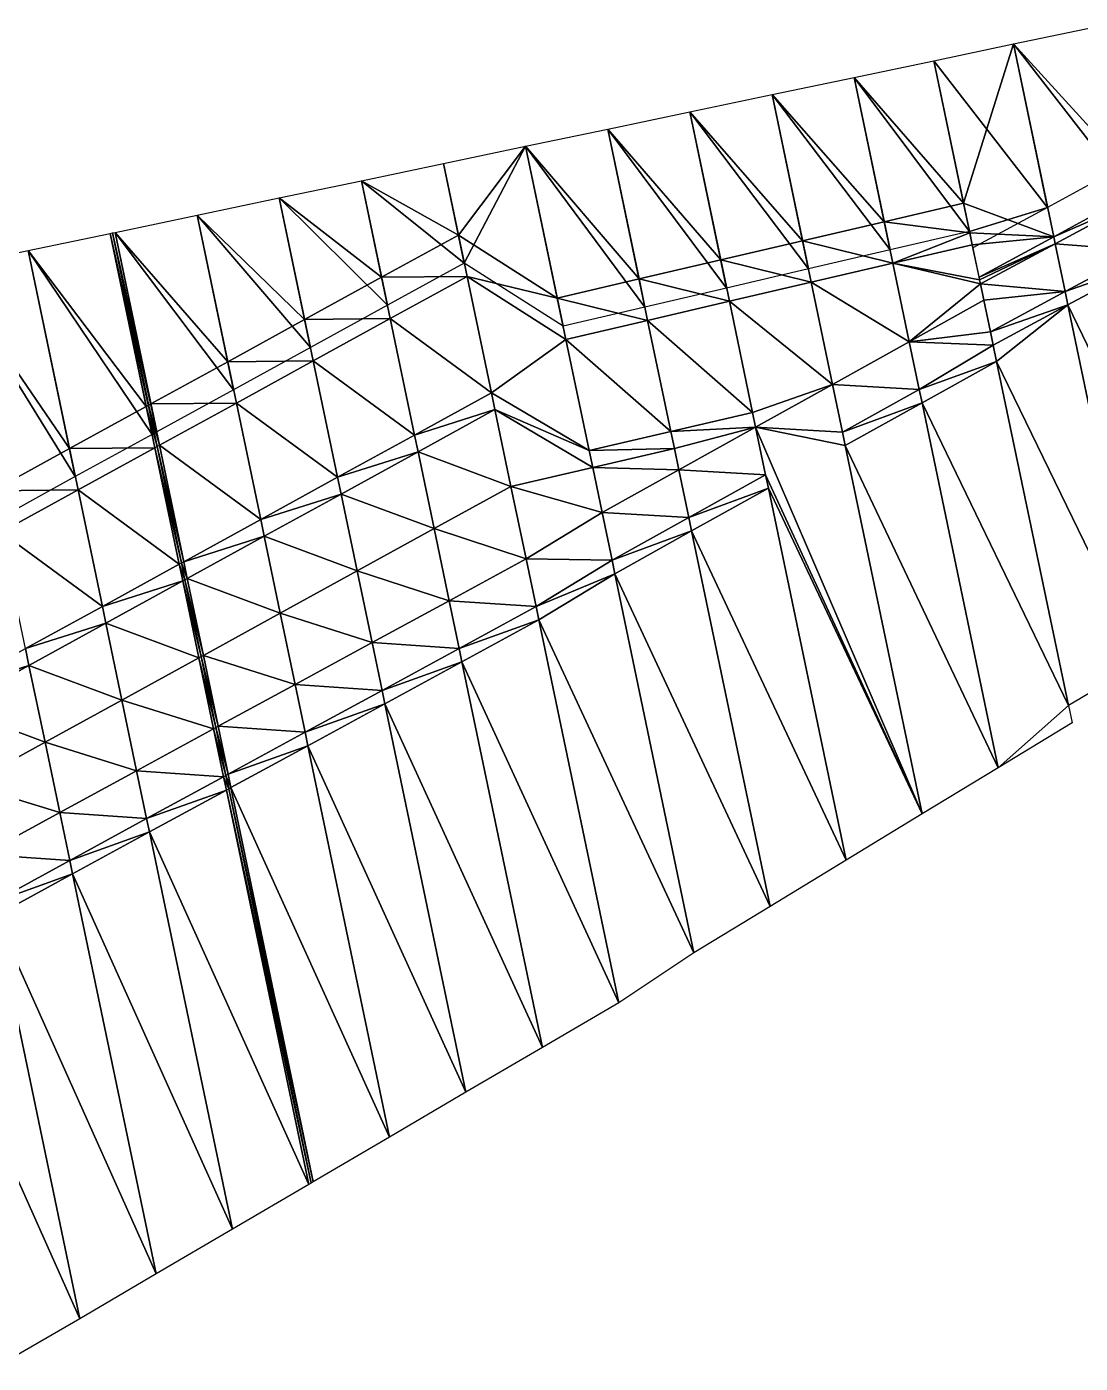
# Model space of a CAD drawing. Header units: metres. Extents: x 1882598 to 1885460, y 3171405 to 3171756.
# Drawn here: x 1883373.16 to 1883385.72, y 3171634.66 to 3171650.59 of the extents above; entities that cross this region are included whole.
import ezdxf

# ---------------------------------------------------------------- set-up
doc = ezdxf.new("R2010")
doc.units = ezdxf.units.M
doc.header["$MEASUREMENT"] = 0
doc.layers.add('Triangles surfaces projet', color=7, linetype='Continuous', true_color=0x848484)

msp = doc.modelspace()

# ---------------------------------------------------------------- linework, layer by layer
at = {"layer": 'Triangles surfaces projet'}
for points in [[(1883385.901, 3171650.594, 150.429), (1883386.32, 3171648.589, 150.385), (1883384.923, 3171650.388, 150.426), (1883385.901, 3171650.594, 150.429)], [(1883385.901, 3171650.594, 150.779), (1883386.247, 3171648.939, 150.742), (1883384.923, 3171650.388, 150.776), (1883385.901, 3171650.594, 150.779)], [(1883384.328, 3171648.489, 150.384), (1883383.973, 3171650.189, 150.423), (1883384.923, 3171650.388, 150.426), (1883384.328, 3171648.489, 150.384)], [(1883385.329, 3171648.44, 150.732), (1883383.973, 3171650.189, 150.773), (1883384.923, 3171650.388, 150.776), (1883385.329, 3171648.44, 150.732)], [(1883384.923, 3171650.388, 150.426), (1883385.402, 3171648.09, 150.374), (1883384.328, 3171648.489, 150.384), (1883384.923, 3171650.388, 150.426)], [(1883386.32, 3171648.589, 150.385), (1883385.402, 3171648.09, 150.374), (1883384.923, 3171650.388, 150.426), (1883386.32, 3171648.589, 150.385)], [(1883386.247, 3171648.939, 150.742), (1883385.329, 3171648.44, 150.732), (1883384.923, 3171650.388, 150.776), (1883386.247, 3171648.939, 150.742)], [(1883384.328, 3171648.489, 150.384), (1883383.023, 3171649.99, 150.417), (1883383.973, 3171650.189, 150.421), (1883384.328, 3171648.489, 150.384)], [(1883383.023, 3171649.99, 150.77), (1883383.973, 3171650.189, 150.773), (1883384.398, 3171648.153, 150.726), (1883383.023, 3171649.99, 150.77)], [(1883383.973, 3171650.189, 150.773), (1883385.329, 3171648.44, 150.732), (1883384.398, 3171648.153, 150.726), (1883383.973, 3171650.189, 150.773)], [(1883382.045, 3171649.784, 150.414), (1883383.023, 3171649.99, 150.417), (1883383.383, 3171648.268, 150.379), (1883382.045, 3171649.784, 150.414)], [(1883383.023, 3171649.99, 150.77), (1883383.453, 3171647.933, 150.722), (1883382.045, 3171649.784, 150.766), (1883383.023, 3171649.99, 150.77)], [(1883383.023, 3171649.99, 150.417), (1883384.328, 3171648.489, 150.384), (1883383.383, 3171648.268, 150.379), (1883383.023, 3171649.99, 150.417)], [(1883384.398, 3171648.153, 150.726), (1883383.453, 3171647.933, 150.722), (1883383.023, 3171649.99, 150.77), (1883384.398, 3171648.153, 150.726)], [(1883382.045, 3171649.784, 150.414), (1883382.409, 3171648.04, 150.375), (1883381.066, 3171649.579, 150.411), (1883382.045, 3171649.784, 150.414)], [(1883382.045, 3171649.784, 150.766), (1883382.478, 3171647.706, 150.717), (1883381.066, 3171649.579, 150.763), (1883382.045, 3171649.784, 150.766)], [(1883383.383, 3171648.268, 150.379), (1883382.409, 3171648.04, 150.375), (1883382.045, 3171649.784, 150.414), (1883383.383, 3171648.268, 150.379)], [(1883383.453, 3171647.933, 150.722), (1883382.478, 3171647.706, 150.717), (1883382.045, 3171649.784, 150.766), (1883383.453, 3171647.933, 150.722)], [(1883381.434, 3171647.813, 150.37), (1883380.087, 3171649.374, 150.408), (1883381.066, 3171649.579, 150.411), (1883381.434, 3171647.813, 150.37)], [(1883381.066, 3171649.579, 150.763), (1883381.504, 3171647.478, 150.712), (1883380.087, 3171649.374, 150.76), (1883381.066, 3171649.579, 150.763)], [(1883382.409, 3171648.04, 150.375), (1883381.434, 3171647.813, 150.37), (1883381.066, 3171649.579, 150.411), (1883382.409, 3171648.04, 150.375)], [(1883382.478, 3171647.706, 150.717), (1883381.504, 3171647.478, 150.712), (1883381.066, 3171649.579, 150.763), (1883382.478, 3171647.706, 150.717)], [(1883379.109, 3171649.168, 150.404), (1883380.087, 3171649.374, 150.408), (1883380.46, 3171647.586, 150.366), (1883379.109, 3171649.168, 150.404)], [(1883380.087, 3171649.374, 150.76), (1883380.53, 3171647.251, 150.708), (1883379.109, 3171649.168, 150.757), (1883380.087, 3171649.374, 150.76)], [(1883381.434, 3171647.813, 150.37), (1883380.46, 3171647.586, 150.366), (1883380.087, 3171649.374, 150.408), (1883381.434, 3171647.813, 150.37)], [(1883381.504, 3171647.478, 150.712), (1883380.53, 3171647.251, 150.708), (1883380.087, 3171649.374, 150.76), (1883381.504, 3171647.478, 150.712)], [(1883379.109, 3171649.168, 150.404), (1883378.308, 3171648.11, 150.382), (1883378.13, 3171648.963, 150.401), (1883379.109, 3171649.168, 150.404)], [(1883379.109, 3171649.168, 150.757), (1883378.378, 3171647.776, 150.723), (1883378.13, 3171648.963, 150.754), (1883379.109, 3171649.168, 150.757)], [(1883379.486, 3171647.358, 150.361), (1883378.308, 3171648.11, 150.382), (1883379.109, 3171649.168, 150.404), (1883379.486, 3171647.358, 150.361)], [(1883379.556, 3171647.024, 150.703), (1883378.378, 3171647.776, 150.723), (1883379.109, 3171649.168, 150.757), (1883379.556, 3171647.024, 150.703)], [(1883379.486, 3171647.358, 150.361), (1883379.109, 3171649.168, 150.404), (1883380.46, 3171647.586, 150.366), (1883379.486, 3171647.358, 150.361)], [(1883380.53, 3171647.251, 150.708), (1883379.556, 3171647.024, 150.703), (1883379.109, 3171649.168, 150.757), (1883380.53, 3171647.251, 150.708)], [(1883377.151, 3171648.757, 150.4), (1883378.13, 3171648.963, 150.401), (1883378.308, 3171648.11, 150.382), (1883377.151, 3171648.757, 150.4)], [(1883378.13, 3171648.963, 150.754), (1883378.378, 3171647.776, 150.723), (1883377.151, 3171648.757, 150.753), (1883378.13, 3171648.963, 150.754)], [(1883377.151, 3171648.757, 150.4), (1883377.391, 3171647.606, 150.373), (1883376.173, 3171648.552, 150.399), (1883377.151, 3171648.757, 150.4)], [(1883377.151, 3171648.757, 150.753), (1883377.461, 3171647.272, 150.715), (1883376.173, 3171648.552, 150.752), (1883377.151, 3171648.757, 150.753)], [(1883377.151, 3171648.757, 150.4), (1883378.308, 3171648.11, 150.382), (1883377.391, 3171647.606, 150.373), (1883377.151, 3171648.757, 150.4)], [(1883378.378, 3171647.776, 150.723), (1883377.461, 3171647.272, 150.715), (1883377.151, 3171648.757, 150.753), (1883378.378, 3171647.776, 150.723)], [(1883376.173, 3171648.552, 150.399), (1883376.475, 3171647.103, 150.365), (1883375.194, 3171648.347, 150.399), (1883376.173, 3171648.552, 150.399)], [(1883376.173, 3171648.552, 150.752), (1883376.545, 3171646.769, 150.706), (1883375.194, 3171648.347, 150.751), (1883376.173, 3171648.552, 150.752)], [(1883377.391, 3171647.606, 150.373), (1883376.475, 3171647.103, 150.365), (1883376.173, 3171648.552, 150.399), (1883377.391, 3171647.606, 150.373)], [(1883377.461, 3171647.272, 150.715), (1883376.545, 3171646.769, 150.706), (1883376.173, 3171648.552, 150.752), (1883377.461, 3171647.272, 150.715)], [(1883384.402, 3171648.135, 150.745), (1883383.383, 3171648.268, 150.379), (1883384.328, 3171648.489, 150.384), (1883384.402, 3171648.135, 150.745)], [(1883384.328, 3171648.489, 150.384), (1883385.402, 3171648.09, 150.374), (1883384.402, 3171648.135, 150.376), (1883384.328, 3171648.489, 150.384)], [(1883386.339, 3171648.498, 150.292), (1883385.402, 3171648.09, 150.374), (1883386.32, 3171648.589, 150.385), (1883386.339, 3171648.498, 150.292)], [(1883385.42, 3171648.005, 150.287), (1883385.402, 3171648.09, 150.374), (1883386.339, 3171648.498, 150.292), (1883385.42, 3171648.005, 150.287)], [(1883386.339, 3171648.498, 150.292), (1883386.458, 3171647.927, 150.292), (1883385.42, 3171648.005, 150.287), (1883386.339, 3171648.498, 150.292)], [(1883375.194, 3171648.347, 150.399), (1883375.558, 3171646.6, 150.357), (1883374.215, 3171648.141, 150.398), (1883375.194, 3171648.347, 150.399)], [(1883375.194, 3171648.347, 150.751), (1883375.628, 3171646.265, 150.698), (1883374.215, 3171648.141, 150.75), (1883375.194, 3171648.347, 150.751)], [(1883375.558, 3171646.6, 150.357), (1883375.194, 3171648.347, 150.399), (1883376.475, 3171647.103, 150.365), (1883375.558, 3171646.6, 150.357)], [(1883376.545, 3171646.769, 150.706), (1883375.628, 3171646.265, 150.698), (1883375.194, 3171648.347, 150.751), (1883376.545, 3171646.769, 150.706)], [(1883384.439, 3171647.956, 150.721), (1883384.398, 3171648.153, 150.726), (1883385.329, 3171648.44, 150.732), (1883384.439, 3171647.956, 150.721)], [(1883374.642, 3171646.096, 150.348), (1883374.186, 3171648.135, 150.398), (1883374.215, 3171648.141, 150.398), (1883374.642, 3171646.096, 150.348)], [(1883374.215, 3171648.141, 150.75), (1883374.712, 3171645.762, 150.69), (1883374.186, 3171648.135, 150.75), (1883374.215, 3171648.141, 150.75)], [(1883374.215, 3171648.141, 150.398), (1883375.558, 3171646.6, 150.357), (1883374.642, 3171646.096, 150.348), (1883374.215, 3171648.141, 150.398)], [(1883375.628, 3171646.265, 150.698), (1883374.712, 3171645.762, 150.69), (1883374.215, 3171648.141, 150.75), (1883375.628, 3171646.265, 150.698)], [(1883383.383, 3171648.268, 150.379), (1883383.486, 3171647.775, 150.883), (1883382.409, 3171648.04, 150.375), (1883383.383, 3171648.268, 150.379)], [(1883383.486, 3171647.775, 150.883), (1883383.383, 3171648.268, 150.379), (1883384.402, 3171648.135, 150.745), (1883383.486, 3171647.775, 150.883)], [(1883374.588, 3171646.067, 150.348), (1883373.179, 3171647.924, 150.397), (1883374.157, 3171648.129, 150.398), (1883374.588, 3171646.067, 150.348)], [(1883374.157, 3171648.129, 150.75), (1883374.657, 3171645.732, 150.689), (1883373.179, 3171647.924, 150.75), (1883374.157, 3171648.129, 150.75)], [(1883374.157, 3171648.129, 150.398), (1883374.186, 3171648.135, 150.398), (1883374.615, 3171646.081, 150.348), (1883374.157, 3171648.129, 150.398)], [(1883374.186, 3171648.135, 150.75), (1883374.685, 3171645.747, 150.689), (1883374.157, 3171648.129, 150.75), (1883374.186, 3171648.135, 150.75)], [(1883374.588, 3171646.067, 150.348), (1883374.157, 3171648.129, 150.398), (1883374.615, 3171646.081, 150.348), (1883374.588, 3171646.067, 150.348)], [(1883374.685, 3171645.747, 150.689), (1883374.657, 3171645.732, 150.689), (1883374.157, 3171648.129, 150.75), (1883374.685, 3171645.747, 150.689)], [(1883374.642, 3171646.096, 150.348), (1883374.615, 3171646.081, 150.348), (1883374.186, 3171648.135, 150.398), (1883374.642, 3171646.096, 150.348)], [(1883374.685, 3171645.747, 150.689), (1883374.186, 3171648.135, 150.75), (1883374.712, 3171645.762, 150.69), (1883374.685, 3171645.747, 150.689)], [(1883378.411, 3171647.616, 150.886), (1883377.391, 3171647.606, 150.373), (1883378.308, 3171648.11, 150.382), (1883378.411, 3171647.616, 150.886)], [(1883379.486, 3171647.358, 150.361), (1883378.411, 3171647.616, 150.886), (1883378.308, 3171648.11, 150.382), (1883379.486, 3171647.358, 150.361)], [(1883382.512, 3171647.547, 150.879), (1883381.434, 3171647.813, 150.37), (1883382.409, 3171648.04, 150.375), (1883382.512, 3171647.547, 150.879)], [(1883382.512, 3171647.547, 150.879), (1883382.409, 3171648.04, 150.375), (1883383.486, 3171647.775, 150.883), (1883382.512, 3171647.547, 150.879)], [(1883384.431, 3171647.995, 150.887), (1883383.486, 3171647.775, 150.883), (1883384.402, 3171648.135, 150.745), (1883384.431, 3171647.995, 150.887)], [(1883384.431, 3171647.995, 150.887), (1883384.519, 3171647.575, 150.896), (1883383.486, 3171647.775, 150.883), (1883384.431, 3171647.995, 150.887)], [(1883385.402, 3171648.09, 150.374), (1883384.431, 3171647.995, 150.372), (1883384.402, 3171648.135, 150.376), (1883385.402, 3171648.09, 150.374)], [(1883384.512, 3171647.606, 150.363), (1883384.431, 3171647.995, 150.372), (1883385.402, 3171648.09, 150.374), (1883384.512, 3171647.606, 150.363)], [(1883385.42, 3171648.005, 150.287), (1883384.512, 3171647.606, 150.363), (1883385.402, 3171648.09, 150.374), (1883385.42, 3171648.005, 150.287)], [(1883384.519, 3171647.575, 150.333), (1883384.512, 3171647.606, 150.363), (1883385.42, 3171648.005, 150.287), (1883384.519, 3171647.575, 150.333)], [(1883384.519, 3171647.575, 150.333), (1883385.42, 3171648.005, 150.287), (1883384.529, 3171647.527, 150.283), (1883384.519, 3171647.575, 150.333)], [(1883385.539, 3171647.435, 150.287), (1883384.529, 3171647.527, 150.283), (1883385.42, 3171648.005, 150.287), (1883385.539, 3171647.435, 150.287)], [(1883385.42, 3171648.005, 150.287), (1883386.458, 3171647.927, 150.292), (1883385.539, 3171647.435, 150.287), (1883385.42, 3171648.005, 150.287)], [(1883372.2, 3171647.718, 150.396), (1883373.179, 3171647.924, 150.397), (1883373.671, 3171645.563, 150.339), (1883372.2, 3171647.718, 150.396)], [(1883373.179, 3171647.924, 150.75), (1883373.741, 3171645.229, 150.681), (1883372.2, 3171647.718, 150.749), (1883373.179, 3171647.924, 150.75)], [(1883374.588, 3171646.067, 150.348), (1883373.671, 3171645.563, 150.339), (1883373.179, 3171647.924, 150.397), (1883374.588, 3171646.067, 150.348)], [(1883374.657, 3171645.732, 150.689), (1883373.741, 3171645.229, 150.681), (1883373.179, 3171647.924, 150.75), (1883374.657, 3171645.732, 150.689)], [(1883386.458, 3171647.927, 150.292), (1883386.491, 3171647.769, 150.454), (1883385.539, 3171647.435, 150.287), (1883386.458, 3171647.927, 150.292)], [(1883373.671, 3171645.563, 150.339), (1883372.755, 3171645.06, 150.331), (1883372.2, 3171647.718, 150.396), (1883373.671, 3171645.563, 150.339)], [(1883373.741, 3171645.229, 150.681), (1883372.825, 3171644.726, 150.672), (1883372.2, 3171647.718, 150.749), (1883373.741, 3171645.229, 150.681)], [(1883381.434, 3171647.813, 150.37), (1883381.537, 3171647.32, 150.874), (1883380.46, 3171647.586, 150.366), (1883381.434, 3171647.813, 150.37)], [(1883381.537, 3171647.32, 150.874), (1883381.434, 3171647.813, 150.37), (1883382.512, 3171647.547, 150.879), (1883381.537, 3171647.32, 150.874)], [(1883383.681, 3171646.838, 150.902), (1883382.512, 3171647.547, 150.879), (1883383.486, 3171647.775, 150.883), (1883383.681, 3171646.838, 150.902)], [(1883384.529, 3171647.527, 150.897), (1883383.486, 3171647.775, 150.883), (1883384.519, 3171647.575, 150.896), (1883384.529, 3171647.527, 150.897)], [(1883383.681, 3171646.838, 150.902), (1883383.486, 3171647.775, 150.883), (1883384.529, 3171647.527, 150.897), (1883383.681, 3171646.838, 150.902)], [(1883385.539, 3171647.435, 150.287), (1883386.491, 3171647.769, 150.454), (1883385.572, 3171647.276, 150.449), (1883385.539, 3171647.435, 150.287)], [(1883386.491, 3171647.769, 150.454), (1883387.371, 3171643.553, 153.325), (1883385.572, 3171647.276, 150.449), (1883386.491, 3171647.769, 150.454)], [(1883377.494, 3171647.113, 150.877), (1883376.475, 3171647.103, 150.365), (1883377.391, 3171647.606, 150.373), (1883377.494, 3171647.113, 150.877)], [(1883377.494, 3171647.113, 150.877), (1883377.391, 3171647.606, 150.373), (1883378.411, 3171647.616, 150.886), (1883377.494, 3171647.113, 150.877)], [(1883378.701, 3171646.228, 150.914), (1883377.494, 3171647.113, 150.877), (1883378.411, 3171647.616, 150.886), (1883378.701, 3171646.228, 150.914)], [(1883379.589, 3171646.865, 150.865), (1883378.701, 3171646.228, 150.914), (1883378.411, 3171647.616, 150.886), (1883379.589, 3171646.865, 150.865)], [(1883379.589, 3171646.865, 150.865), (1883378.411, 3171647.616, 150.886), (1883379.486, 3171647.358, 150.361), (1883379.589, 3171646.865, 150.865)], [(1883379.486, 3171647.358, 150.361), (1883380.46, 3171647.586, 150.366), (1883380.563, 3171647.092, 150.87), (1883379.486, 3171647.358, 150.361)], [(1883380.563, 3171647.092, 150.87), (1883380.46, 3171647.586, 150.366), (1883381.537, 3171647.32, 150.874), (1883380.563, 3171647.092, 150.87)], [(1883381.537, 3171647.32, 150.874), (1883382.512, 3171647.547, 150.879), (1883382.766, 3171646.329, 150.904), (1883381.537, 3171647.32, 150.874)], [(1883382.512, 3171647.547, 150.879), (1883383.681, 3171646.838, 150.902), (1883382.766, 3171646.329, 150.904), (1883382.512, 3171647.547, 150.879)], [(1883384.569, 3171647.332, 150.901), (1883383.681, 3171646.838, 150.902), (1883384.529, 3171647.527, 150.897), (1883384.569, 3171647.332, 150.901)], [(1883385.539, 3171647.435, 150.287), (1883384.569, 3171647.332, 150.283), (1883384.529, 3171647.527, 150.283), (1883385.539, 3171647.435, 150.287)], [(1883379.486, 3171647.358, 150.361), (1883380.563, 3171647.092, 150.87), (1883379.589, 3171646.865, 150.865), (1883379.486, 3171647.358, 150.361)], [(1883384.569, 3171647.332, 150.283), (1883385.539, 3171647.435, 150.287), (1883384.648, 3171646.956, 150.283), (1883384.569, 3171647.332, 150.283)], [(1883384.648, 3171646.956, 150.283), (1883385.539, 3171647.435, 150.287), (1883385.572, 3171647.276, 150.449), (1883384.648, 3171646.956, 150.283)], [(1883381.814, 3171645.993, 150.901), (1883380.563, 3171647.092, 150.87), (1883381.537, 3171647.32, 150.874), (1883381.814, 3171645.993, 150.901)], [(1883382.766, 3171646.329, 150.904), (1883381.814, 3171645.993, 150.901), (1883381.537, 3171647.32, 150.874), (1883382.766, 3171646.329, 150.904)], [(1883384.648, 3171646.956, 150.367), (1883383.681, 3171646.838, 150.279), (1883384.569, 3171647.332, 150.283), (1883384.648, 3171646.956, 150.367)], [(1883384.681, 3171646.798, 150.445), (1883384.648, 3171646.956, 150.283), (1883385.572, 3171647.276, 150.449), (1883384.681, 3171646.798, 150.445)], [(1883384.722, 3171646.602, 150.578), (1883384.681, 3171646.798, 150.445), (1883385.572, 3171647.276, 150.449), (1883384.722, 3171646.602, 150.578)], [(1883386.461, 3171643.019, 153.348), (1883384.722, 3171646.602, 150.578), (1883385.572, 3171647.276, 150.449), (1883386.461, 3171643.019, 153.348)], [(1883386.461, 3171643.019, 153.348), (1883385.572, 3171647.276, 150.449), (1883387.371, 3171643.553, 153.325), (1883386.461, 3171643.019, 153.348)], [(1883375.558, 3171646.6, 150.357), (1883376.475, 3171647.103, 150.365), (1883376.578, 3171646.61, 150.869), (1883375.558, 3171646.6, 150.357)], [(1883376.578, 3171646.61, 150.869), (1883376.475, 3171647.103, 150.365), (1883377.494, 3171647.113, 150.877), (1883376.578, 3171646.61, 150.869)], [(1883376.578, 3171646.61, 150.869), (1883377.494, 3171647.113, 150.877), (1883377.784, 3171645.725, 150.906), (1883376.578, 3171646.61, 150.869)], [(1883377.494, 3171647.113, 150.877), (1883378.701, 3171646.228, 150.914), (1883377.784, 3171645.725, 150.906), (1883377.494, 3171647.113, 150.877)], [(1883380.563, 3171647.092, 150.87), (1883380.84, 3171645.766, 150.897), (1883379.589, 3171646.865, 150.865), (1883380.563, 3171647.092, 150.87)], [(1883380.84, 3171645.766, 150.897), (1883380.563, 3171647.092, 150.87), (1883381.814, 3171645.993, 150.901), (1883380.84, 3171645.766, 150.897)], [(1883379.866, 3171645.539, 150.892), (1883378.701, 3171646.228, 150.914), (1883379.589, 3171646.865, 150.865), (1883379.866, 3171645.539, 150.892)], [(1883379.589, 3171646.865, 150.865), (1883380.84, 3171645.766, 150.897), (1883379.866, 3171645.539, 150.892), (1883379.589, 3171646.865, 150.865)], [(1883384.681, 3171646.798, 150.403), (1883383.681, 3171646.838, 150.279), (1883384.648, 3171646.956, 150.367), (1883384.681, 3171646.798, 150.403)], [(1883383.8, 3171646.268, 150.279), (1883382.766, 3171646.329, 150.274), (1883383.681, 3171646.838, 150.279), (1883383.8, 3171646.268, 150.279)], [(1883383.8, 3171646.268, 150.279), (1883383.681, 3171646.838, 150.279), (1883384.681, 3171646.798, 150.403), (1883383.8, 3171646.268, 150.279)], [(1883384.681, 3171646.798, 150.403), (1883384.722, 3171646.602, 150.446), (1883383.8, 3171646.268, 150.279), (1883384.681, 3171646.798, 150.403)], [(1883375.661, 3171646.106, 150.861), (1883374.642, 3171646.096, 150.348), (1883375.558, 3171646.6, 150.357), (1883375.661, 3171646.106, 150.861)], [(1883375.661, 3171646.106, 150.861), (1883375.558, 3171646.6, 150.357), (1883376.578, 3171646.61, 150.869), (1883375.661, 3171646.106, 150.861)], [(1883376.578, 3171646.61, 150.869), (1883376.868, 3171645.222, 150.897), (1883375.661, 3171646.106, 150.861), (1883376.578, 3171646.61, 150.869)], [(1883376.578, 3171646.61, 150.869), (1883377.784, 3171645.725, 150.906), (1883376.868, 3171645.222, 150.897), (1883376.578, 3171646.61, 150.869)], [(1883383.833, 3171646.108, 150.442), (1883383.8, 3171646.268, 150.279), (1883384.722, 3171646.602, 150.446), (1883383.833, 3171646.108, 150.442)], [(1883385.578, 3171642.501, 153.239), (1883383.833, 3171646.108, 150.442), (1883384.722, 3171646.602, 150.446), (1883385.578, 3171642.501, 153.239)], [(1883384.722, 3171646.602, 150.578), (1883386.461, 3171643.019, 153.348), (1883385.578, 3171642.501, 153.371), (1883384.722, 3171646.602, 150.578)], [(1883378.701, 3171646.228, 150.914), (1883378.742, 3171646.028, 151.118), (1883377.784, 3171645.725, 150.906), (1883378.701, 3171646.228, 150.914)], [(1883378.742, 3171646.028, 151.118), (1883378.701, 3171646.228, 150.914), (1883379.866, 3171645.539, 150.892), (1883378.742, 3171646.028, 151.118)], [(1883381.85, 3171645.821, 151.078), (1883381.814, 3171645.993, 150.901), (1883382.766, 3171646.329, 150.274), (1883381.85, 3171645.821, 151.078)], [(1883382.766, 3171646.329, 150.274), (1883382.885, 3171645.759, 150.274), (1883381.85, 3171645.821, 151.078), (1883382.766, 3171646.329, 150.274)], [(1883383.8, 3171646.268, 150.279), (1883382.885, 3171645.759, 150.274), (1883382.766, 3171646.329, 150.274), (1883383.8, 3171646.268, 150.279)], [(1883383.8, 3171646.268, 150.279), (1883383.833, 3171646.108, 150.442), (1883382.885, 3171645.759, 150.274), (1883383.8, 3171646.268, 150.279)], [(1883374.718, 3171645.588, 150.852), (1883374.588, 3171646.067, 150.348), (1883374.615, 3171646.081, 150.348), (1883374.718, 3171645.588, 150.852)], [(1883374.745, 3171645.603, 150.852), (1883374.615, 3171646.081, 150.348), (1883374.642, 3171646.096, 150.348), (1883374.745, 3171645.603, 150.852)], [(1883374.718, 3171645.588, 150.852), (1883374.615, 3171646.081, 150.348), (1883374.745, 3171645.603, 150.852), (1883374.718, 3171645.588, 150.852)], [(1883374.745, 3171645.603, 150.852), (1883374.642, 3171646.096, 150.348), (1883375.661, 3171646.106, 150.861), (1883374.745, 3171645.603, 150.852)], [(1883374.745, 3171645.603, 150.852), (1883375.661, 3171646.106, 150.861), (1883375.951, 3171644.718, 150.889), (1883374.745, 3171645.603, 150.852)], [(1883376.868, 3171645.222, 150.897), (1883375.951, 3171644.718, 150.889), (1883375.661, 3171646.106, 150.861), (1883376.868, 3171645.222, 150.897)], [(1883382.885, 3171645.759, 150.274), (1883383.833, 3171646.108, 150.442), (1883382.918, 3171645.599, 150.437), (1883382.885, 3171645.759, 150.274)], [(1883382.918, 3171645.599, 150.437), (1883383.833, 3171646.108, 150.442), (1883384.741, 3171641.758, 153.405), (1883382.918, 3171645.599, 150.437)], [(1883385.578, 3171642.501, 153.239), (1883384.741, 3171641.758, 153.405), (1883383.833, 3171646.108, 150.442), (1883385.578, 3171642.501, 153.239)], [(1883374.691, 3171645.573, 150.852), (1883373.671, 3171645.563, 150.339), (1883374.588, 3171646.067, 150.348), (1883374.691, 3171645.573, 150.852)], [(1883374.691, 3171645.573, 150.852), (1883374.588, 3171646.067, 150.348), (1883374.718, 3171645.588, 150.852), (1883374.691, 3171645.573, 150.852)], [(1883377.784, 3171645.725, 150.906), (1883378.742, 3171646.028, 151.118), (1883377.826, 3171645.525, 151.11), (1883377.784, 3171645.725, 150.906)], [(1883377.826, 3171645.525, 151.11), (1883378.742, 3171646.028, 151.118), (1883378.934, 3171645.112, 151.137), (1883377.826, 3171645.525, 151.11)], [(1883379.908, 3171645.339, 151.096), (1883378.742, 3171646.028, 151.118), (1883379.866, 3171645.539, 150.892), (1883379.908, 3171645.339, 151.096)], [(1883378.742, 3171646.028, 151.118), (1883379.908, 3171645.339, 151.096), (1883378.934, 3171645.112, 151.137), (1883378.742, 3171646.028, 151.118)], [(1883381.85, 3171645.821, 151.078), (1883380.84, 3171645.766, 150.897), (1883381.814, 3171645.993, 150.901), (1883381.85, 3171645.821, 151.078)], [(1883379.866, 3171645.539, 150.892), (1883380.84, 3171645.766, 150.897), (1883380.882, 3171645.566, 151.101), (1883379.866, 3171645.539, 150.892)], [(1883380.882, 3171645.566, 151.101), (1883380.84, 3171645.766, 150.897), (1883381.85, 3171645.821, 151.078), (1883380.882, 3171645.566, 151.101)], [(1883381.85, 3171645.821, 151.078), (1883380.935, 3171645.312, 150.265), (1883380.882, 3171645.566, 151.101), (1883381.85, 3171645.821, 151.078)], [(1883381.969, 3171645.25, 150.27), (1883380.935, 3171645.312, 150.265), (1883381.85, 3171645.821, 150.27), (1883381.969, 3171645.25, 150.27)], [(1883383.835, 3171641.207, 153.429), (1883381.85, 3171645.821, 151.078), (1883382.918, 3171645.599, 150.437), (1883383.835, 3171641.207, 153.429)], [(1883383.835, 3171641.207, 153.429), (1883381.969, 3171645.25, 150.27), (1883381.85, 3171645.821, 150.27), (1883383.835, 3171641.207, 153.429)], [(1883381.85, 3171645.821, 151.078), (1883382.885, 3171645.759, 150.274), (1883382.918, 3171645.599, 150.437), (1883381.85, 3171645.821, 151.078)], [(1883375.035, 3171644.215, 150.881), (1883374.718, 3171645.588, 150.852), (1883374.745, 3171645.603, 150.852), (1883375.035, 3171644.215, 150.881)], [(1883374.745, 3171645.603, 150.852), (1883375.951, 3171644.718, 150.889), (1883375.035, 3171644.215, 150.881), (1883374.745, 3171645.603, 150.852)], [(1883377.826, 3171645.525, 151.11), (1883376.868, 3171645.222, 150.897), (1883377.784, 3171645.725, 150.906), (1883377.826, 3171645.525, 151.11)], [(1883382.918, 3171645.599, 150.437), (1883384.741, 3171641.758, 153.405), (1883383.835, 3171641.207, 153.429), (1883382.918, 3171645.599, 150.437)], [(1883372.755, 3171645.06, 150.331), (1883373.671, 3171645.563, 150.339), (1883373.774, 3171645.07, 150.843), (1883372.755, 3171645.06, 150.331)], [(1883374.691, 3171645.573, 150.852), (1883373.774, 3171645.07, 150.843), (1883373.671, 3171645.563, 150.339), (1883374.691, 3171645.573, 150.852)], [(1883374.98, 3171644.185, 150.88), (1883373.774, 3171645.07, 150.843), (1883374.691, 3171645.573, 150.852), (1883374.98, 3171644.185, 150.88)], [(1883374.718, 3171645.588, 150.852), (1883375.008, 3171644.2, 150.88), (1883374.691, 3171645.573, 150.852), (1883374.718, 3171645.588, 150.852)], [(1883374.98, 3171644.185, 150.88), (1883374.691, 3171645.573, 150.852), (1883375.008, 3171644.2, 150.88), (1883374.98, 3171644.185, 150.88)], [(1883375.008, 3171644.2, 150.88), (1883374.718, 3171645.588, 150.852), (1883375.035, 3171644.215, 150.881), (1883375.008, 3171644.2, 150.88)], [(1883376.909, 3171645.022, 151.101), (1883376.868, 3171645.222, 150.897), (1883377.826, 3171645.525, 151.11), (1883376.909, 3171645.022, 151.101)], [(1883376.909, 3171645.022, 151.101), (1883377.826, 3171645.525, 151.11), (1883378.017, 3171644.609, 151.129), (1883376.909, 3171645.022, 151.101)], [(1883377.826, 3171645.525, 151.11), (1883378.934, 3171645.112, 151.137), (1883378.017, 3171644.609, 151.129), (1883377.826, 3171645.525, 151.11)], [(1883380.882, 3171645.566, 151.101), (1883379.908, 3171645.339, 151.096), (1883379.866, 3171645.539, 150.892), (1883380.882, 3171645.566, 151.101)], [(1883380.882, 3171645.566, 151.101), (1883380.935, 3171645.312, 150.265), (1883379.908, 3171645.339, 151.096), (1883380.882, 3171645.566, 151.101)], [(1883378.934, 3171645.112, 151.137), (1883379.908, 3171645.339, 151.096), (1883380.02, 3171644.803, 150.261), (1883378.934, 3171645.112, 151.137)], [(1883380.02, 3171644.803, 150.261), (1883379.908, 3171645.339, 151.096), (1883380.935, 3171645.312, 150.265), (1883380.02, 3171644.803, 150.261)], [(1883380.02, 3171644.803, 150.261), (1883380.935, 3171645.312, 150.265), (1883381.054, 3171644.741, 150.265), (1883380.02, 3171644.803, 150.261)], [(1883381.969, 3171645.25, 150.27), (1883381.054, 3171644.741, 150.265), (1883380.935, 3171645.312, 150.265), (1883381.969, 3171645.25, 150.27)], [(1883376.868, 3171645.222, 150.897), (1883376.909, 3171645.022, 151.101), (1883375.951, 3171644.718, 150.889), (1883376.868, 3171645.222, 150.897)], [(1883378.017, 3171644.609, 151.129), (1883378.934, 3171645.112, 151.137), (1883379.114, 3171644.25, 150.256), (1883378.017, 3171644.609, 151.129)], [(1883379.114, 3171644.25, 150.256), (1883378.934, 3171645.112, 151.137), (1883380.02, 3171644.803, 150.261), (1883379.114, 3171644.25, 150.256)], [(1883381.054, 3171644.741, 150.265), (1883381.969, 3171645.25, 150.27), (1883382.003, 3171645.09, 150.433), (1883381.054, 3171644.741, 150.265)], [(1883383.835, 3171641.207, 153.429), (1883382.003, 3171645.09, 150.433), (1883381.969, 3171645.25, 150.27), (1883383.835, 3171641.207, 153.429)], [(1883372.858, 3171644.567, 150.835), (1883372.755, 3171645.06, 150.331), (1883373.774, 3171645.07, 150.843), (1883372.858, 3171644.567, 150.835)], [(1883373.774, 3171645.07, 150.843), (1883374.064, 3171643.682, 150.872), (1883372.858, 3171644.567, 150.835), (1883373.774, 3171645.07, 150.843)], [(1883373.774, 3171645.07, 150.843), (1883374.98, 3171644.185, 150.88), (1883374.064, 3171643.682, 150.872), (1883373.774, 3171645.07, 150.843)], [(1883375.993, 3171644.518, 151.093), (1883375.951, 3171644.718, 150.889), (1883376.909, 3171645.022, 151.101), (1883375.993, 3171644.518, 151.093)], [(1883376.909, 3171645.022, 151.101), (1883377.101, 3171644.105, 151.12), (1883375.993, 3171644.518, 151.093), (1883376.909, 3171645.022, 151.101)], [(1883377.101, 3171644.105, 151.12), (1883376.909, 3171645.022, 151.101), (1883378.017, 3171644.609, 151.129), (1883377.101, 3171644.105, 151.12)], [(1883381.087, 3171644.581, 150.428), (1883381.054, 3171644.741, 150.265), (1883382.003, 3171645.09, 150.433), (1883381.087, 3171644.581, 150.428)], [(1883381.087, 3171644.581, 150.428), (1883382.003, 3171645.09, 150.433), (1883382.928, 3171640.656, 153.453), (1883381.087, 3171644.581, 150.428)], [(1883383.835, 3171641.207, 153.429), (1883382.928, 3171640.656, 153.453), (1883382.003, 3171645.09, 150.433), (1883383.835, 3171641.207, 153.429)], [(1883380.139, 3171644.232, 150.261), (1883379.114, 3171644.25, 150.256), (1883380.02, 3171644.803, 150.261), (1883380.139, 3171644.232, 150.261)], [(1883381.054, 3171644.741, 150.265), (1883380.139, 3171644.232, 150.261), (1883380.02, 3171644.803, 150.261), (1883381.054, 3171644.741, 150.265)], [(1883375.993, 3171644.518, 151.093), (1883375.035, 3171644.215, 150.881), (1883375.951, 3171644.718, 150.889), (1883375.993, 3171644.518, 151.093)], [(1883381.087, 3171644.581, 150.428), (1883380.139, 3171644.232, 150.261), (1883381.054, 3171644.741, 150.265), (1883381.087, 3171644.581, 150.428)], [(1883374.064, 3171643.682, 150.872), (1883373.147, 3171643.178, 150.863), (1883372.858, 3171644.567, 150.835), (1883374.064, 3171643.682, 150.872)], [(1883375.035, 3171644.215, 150.881), (1883375.993, 3171644.518, 151.093), (1883375.076, 3171644.015, 151.085), (1883375.035, 3171644.215, 150.881)], [(1883375.993, 3171644.518, 151.093), (1883376.184, 3171643.602, 151.112), (1883375.076, 3171644.015, 151.085), (1883375.993, 3171644.518, 151.093)], [(1883376.184, 3171643.602, 151.112), (1883375.993, 3171644.518, 151.093), (1883377.101, 3171644.105, 151.12), (1883376.184, 3171643.602, 151.112)], [(1883377.101, 3171644.105, 151.12), (1883378.017, 3171644.609, 151.129), (1883378.196, 3171643.75, 150.252), (1883377.101, 3171644.105, 151.12)], [(1883378.017, 3171644.609, 151.129), (1883379.114, 3171644.25, 150.256), (1883378.196, 3171643.75, 150.252), (1883378.017, 3171644.609, 151.129)], [(1883380.172, 3171644.072, 150.424), (1883380.139, 3171644.232, 150.261), (1883381.087, 3171644.581, 150.428), (1883380.172, 3171644.072, 150.424)], [(1883380.172, 3171644.072, 150.424), (1883381.087, 3171644.581, 150.428), (1883382.022, 3171640.105, 153.477), (1883380.172, 3171644.072, 150.424)], [(1883382.928, 3171640.656, 153.453), (1883382.022, 3171640.105, 153.477), (1883381.087, 3171644.581, 150.428), (1883382.928, 3171640.656, 153.453)], [(1883374.064, 3171643.682, 150.872), (1883374.98, 3171644.185, 150.88), (1883375.022, 3171643.985, 151.084), (1883374.064, 3171643.682, 150.872)], [(1883374.98, 3171644.185, 150.88), (1883375.008, 3171644.2, 150.88), (1883375.049, 3171644, 151.084), (1883374.98, 3171644.185, 150.88)], [(1883374.98, 3171644.185, 150.88), (1883375.049, 3171644, 151.084), (1883375.022, 3171643.985, 151.084), (1883374.98, 3171644.185, 150.88)], [(1883375.076, 3171644.015, 151.085), (1883375.008, 3171644.2, 150.88), (1883375.035, 3171644.215, 150.881), (1883375.076, 3171644.015, 151.085)], [(1883375.008, 3171644.2, 150.88), (1883375.076, 3171644.015, 151.085), (1883375.049, 3171644, 151.084), (1883375.008, 3171644.2, 150.88)], [(1883379.233, 3171643.679, 150.256), (1883378.196, 3171643.75, 150.252), (1883379.114, 3171644.25, 150.256), (1883379.233, 3171643.679, 150.256)], [(1883379.114, 3171644.25, 150.256), (1883380.139, 3171644.232, 150.261), (1883379.233, 3171643.679, 150.256), (1883379.114, 3171644.25, 150.256)], [(1883380.172, 3171644.072, 150.424), (1883379.233, 3171643.679, 150.256), (1883380.139, 3171644.232, 150.261), (1883380.172, 3171644.072, 150.424)], [(1883375.022, 3171643.985, 151.084), (1883375.049, 3171644, 151.084), (1883375.241, 3171643.083, 151.103), (1883375.022, 3171643.985, 151.084)], [(1883375.076, 3171644.015, 151.085), (1883375.268, 3171643.098, 151.103), (1883375.049, 3171644, 151.084), (1883375.076, 3171644.015, 151.085)], [(1883375.241, 3171643.083, 151.103), (1883375.049, 3171644, 151.084), (1883375.268, 3171643.098, 151.103), (1883375.241, 3171643.083, 151.103)], [(1883375.268, 3171643.098, 151.103), (1883375.076, 3171644.015, 151.085), (1883376.184, 3171643.602, 151.112), (1883375.268, 3171643.098, 151.103)], [(1883376.184, 3171643.602, 151.112), (1883377.101, 3171644.105, 151.12), (1883377.279, 3171643.251, 150.247), (1883376.184, 3171643.602, 151.112)], [(1883378.196, 3171643.75, 150.252), (1883377.279, 3171643.251, 150.247), (1883377.101, 3171644.105, 151.12), (1883378.196, 3171643.75, 150.252)], [(1883379.266, 3171643.52, 150.419), (1883379.233, 3171643.679, 150.256), (1883380.172, 3171644.072, 150.424), (1883379.266, 3171643.52, 150.419)], [(1883381.115, 3171639.553, 153.502), (1883379.266, 3171643.52, 150.419), (1883380.172, 3171644.072, 150.424), (1883381.115, 3171639.553, 153.502)], [(1883381.115, 3171639.553, 153.502), (1883380.172, 3171644.072, 150.424), (1883382.022, 3171640.105, 153.477), (1883381.115, 3171639.553, 153.502)], [(1883374.064, 3171643.682, 150.872), (1883375.022, 3171643.985, 151.084), (1883374.106, 3171643.482, 151.076), (1883374.064, 3171643.682, 150.872)], [(1883375.022, 3171643.985, 151.084), (1883375.213, 3171643.069, 151.103), (1883374.106, 3171643.482, 151.076), (1883375.022, 3171643.985, 151.084)], [(1883375.022, 3171643.985, 151.084), (1883375.241, 3171643.083, 151.103), (1883375.213, 3171643.069, 151.103), (1883375.022, 3171643.985, 151.084)], [(1883373.147, 3171643.178, 150.863), (1883374.064, 3171643.682, 150.872), (1883374.106, 3171643.482, 151.076), (1883373.147, 3171643.178, 150.863)], [(1883377.279, 3171643.251, 150.247), (1883378.196, 3171643.75, 150.252), (1883378.315, 3171643.18, 150.252), (1883377.279, 3171643.251, 150.247)], [(1883378.315, 3171643.18, 150.252), (1883378.196, 3171643.75, 150.252), (1883379.233, 3171643.679, 150.256), (1883378.315, 3171643.18, 150.252)], [(1883379.233, 3171643.679, 150.256), (1883379.266, 3171643.52, 150.419), (1883378.315, 3171643.18, 150.252), (1883379.233, 3171643.679, 150.256)], [(1883375.268, 3171643.098, 151.103), (1883376.184, 3171643.602, 151.112), (1883376.362, 3171642.751, 150.243), (1883375.268, 3171643.098, 151.103)], [(1883376.362, 3171642.751, 150.243), (1883376.184, 3171643.602, 151.112), (1883377.279, 3171643.251, 150.247), (1883376.362, 3171642.751, 150.243)], [(1883378.315, 3171643.18, 150.252), (1883379.266, 3171643.52, 150.419), (1883378.349, 3171643.02, 150.415), (1883378.315, 3171643.18, 150.252)], [(1883380.219, 3171638.956, 153.528), (1883378.349, 3171643.02, 150.415), (1883379.266, 3171643.52, 150.419), (1883380.219, 3171638.956, 153.528)], [(1883380.219, 3171638.956, 153.528), (1883379.266, 3171643.52, 150.419), (1883381.115, 3171639.553, 153.502), (1883380.219, 3171638.956, 153.528)], [(1883373.147, 3171643.178, 150.863), (1883374.106, 3171643.482, 151.076), (1883373.189, 3171642.978, 151.067), (1883373.147, 3171643.178, 150.863)], [(1883374.106, 3171643.482, 151.076), (1883374.297, 3171642.565, 151.094), (1883373.189, 3171642.978, 151.067), (1883374.106, 3171643.482, 151.076)], [(1883375.213, 3171643.069, 151.103), (1883374.297, 3171642.565, 151.094), (1883374.106, 3171643.482, 151.076), (1883375.213, 3171643.069, 151.103)], [(1883377.398, 3171642.68, 150.247), (1883376.362, 3171642.751, 150.243), (1883377.279, 3171643.251, 150.247), (1883377.398, 3171642.68, 150.247)], [(1883378.315, 3171643.18, 150.252), (1883377.398, 3171642.68, 150.247), (1883377.279, 3171643.251, 150.247), (1883378.315, 3171643.18, 150.252)], [(1883373.189, 3171642.978, 151.067), (1883372.231, 3171642.675, 150.855), (1883373.147, 3171643.178, 150.863), (1883373.189, 3171642.978, 151.067)], [(1883375.213, 3171643.069, 151.103), (1883375.39, 3171642.222, 150.238), (1883374.297, 3171642.565, 151.094), (1883375.213, 3171643.069, 151.103)], [(1883375.241, 3171643.083, 151.103), (1883375.417, 3171642.237, 150.238), (1883375.213, 3171643.069, 151.103), (1883375.241, 3171643.083, 151.103)], [(1883375.417, 3171642.237, 150.238), (1883375.39, 3171642.222, 150.238), (1883375.213, 3171643.069, 151.103), (1883375.417, 3171642.237, 150.238)], [(1883375.241, 3171643.083, 151.103), (1883375.268, 3171643.098, 151.103), (1883375.444, 3171642.252, 150.238), (1883375.241, 3171643.083, 151.103)], [(1883375.241, 3171643.083, 151.103), (1883375.444, 3171642.252, 150.238), (1883375.417, 3171642.237, 150.238), (1883375.241, 3171643.083, 151.103)], [(1883375.268, 3171643.098, 151.103), (1883376.362, 3171642.751, 150.243), (1883375.444, 3171642.252, 150.238), (1883375.268, 3171643.098, 151.103)], [(1883378.315, 3171643.18, 150.252), (1883378.349, 3171643.02, 150.415), (1883377.398, 3171642.68, 150.247), (1883378.315, 3171643.18, 150.252)], [(1883372.231, 3171642.675, 150.855), (1883373.189, 3171642.978, 151.067), (1883372.273, 3171642.475, 151.059), (1883372.231, 3171642.675, 150.855)], [(1883373.189, 3171642.978, 151.067), (1883373.381, 3171642.062, 151.086), (1883372.273, 3171642.475, 151.059), (1883373.189, 3171642.978, 151.067)], [(1883373.381, 3171642.062, 151.086), (1883373.189, 3171642.978, 151.067), (1883374.297, 3171642.565, 151.094), (1883373.381, 3171642.062, 151.086)], [(1883377.431, 3171642.52, 150.41), (1883377.398, 3171642.68, 150.247), (1883378.349, 3171643.02, 150.415), (1883377.431, 3171642.52, 150.41)], [(1883379.308, 3171638.422, 153.546), (1883377.431, 3171642.52, 150.41), (1883378.349, 3171643.02, 150.415), (1883379.308, 3171638.422, 153.546)], [(1883380.219, 3171638.956, 153.528), (1883379.308, 3171638.422, 153.546), (1883378.349, 3171643.02, 150.415), (1883380.219, 3171638.956, 153.528)], [(1883376.481, 3171642.181, 150.243), (1883375.444, 3171642.252, 150.238), (1883376.362, 3171642.751, 150.243), (1883376.481, 3171642.181, 150.243)], [(1883376.481, 3171642.181, 150.243), (1883376.362, 3171642.751, 150.243), (1883377.398, 3171642.68, 150.247), (1883376.481, 3171642.181, 150.243)], [(1883374.473, 3171641.722, 150.233), (1883373.381, 3171642.062, 151.086), (1883374.297, 3171642.565, 151.094), (1883374.473, 3171641.722, 150.233)], [(1883374.297, 3171642.565, 151.094), (1883375.39, 3171642.222, 150.238), (1883374.473, 3171641.722, 150.233), (1883374.297, 3171642.565, 151.094)], [(1883377.398, 3171642.68, 150.247), (1883377.431, 3171642.52, 150.41), (1883376.481, 3171642.181, 150.243), (1883377.398, 3171642.68, 150.247)], [(1883373.381, 3171642.062, 151.086), (1883372.464, 3171641.558, 151.078), (1883372.273, 3171642.475, 151.059), (1883373.381, 3171642.062, 151.086)], [(1883376.514, 3171642.021, 150.406), (1883376.481, 3171642.181, 150.243), (1883377.431, 3171642.52, 150.41), (1883376.514, 3171642.021, 150.406)], [(1883378.398, 3171637.888, 153.565), (1883376.514, 3171642.021, 150.406), (1883377.431, 3171642.52, 150.41), (1883378.398, 3171637.888, 153.565)], [(1883378.398, 3171637.888, 153.565), (1883377.431, 3171642.52, 150.41), (1883379.308, 3171638.422, 153.546), (1883378.398, 3171637.888, 153.565)], [(1883385.578, 3171642.501, 153.239), (1883385.621, 3171642.293, 153.381), (1883384.741, 3171641.758, 153.405), (1883385.578, 3171642.501, 153.239)], [(1883375.564, 3171641.681, 150.238), (1883375.417, 3171642.237, 150.238), (1883375.444, 3171642.252, 150.238), (1883375.564, 3171641.681, 150.238)], [(1883375.564, 3171641.681, 150.238), (1883375.444, 3171642.252, 150.238), (1883376.481, 3171642.181, 150.243), (1883375.564, 3171641.681, 150.238)], [(1883374.473, 3171641.722, 150.233), (1883375.39, 3171642.222, 150.238), (1883375.509, 3171641.651, 150.238), (1883374.473, 3171641.722, 150.233)], [(1883375.536, 3171641.666, 150.238), (1883375.39, 3171642.222, 150.238), (1883375.417, 3171642.237, 150.238), (1883375.536, 3171641.666, 150.238)], [(1883375.509, 3171641.651, 150.238), (1883375.39, 3171642.222, 150.238), (1883375.536, 3171641.666, 150.238), (1883375.509, 3171641.651, 150.238)], [(1883375.536, 3171641.666, 150.238), (1883375.417, 3171642.237, 150.238), (1883375.564, 3171641.681, 150.238), (1883375.536, 3171641.666, 150.238)], [(1883376.481, 3171642.181, 150.243), (1883376.514, 3171642.021, 150.406), (1883375.564, 3171641.681, 150.238), (1883376.481, 3171642.181, 150.243)], [(1883372.464, 3171641.558, 151.078), (1883373.381, 3171642.062, 151.086), (1883373.556, 3171641.223, 150.229), (1883372.464, 3171641.558, 151.078)], [(1883373.381, 3171642.062, 151.086), (1883374.473, 3171641.722, 150.233), (1883373.556, 3171641.223, 150.229), (1883373.381, 3171642.062, 151.086)], [(1883376.514, 3171642.021, 150.406), (1883375.597, 3171641.521, 150.401), (1883375.564, 3171641.681, 150.238), (1883376.514, 3171642.021, 150.406)], [(1883377.488, 3171637.355, 153.584), (1883375.597, 3171641.521, 150.401), (1883376.514, 3171642.021, 150.406), (1883377.488, 3171637.355, 153.584)], [(1883377.488, 3171637.355, 153.584), (1883376.514, 3171642.021, 150.406), (1883378.398, 3171637.888, 153.565), (1883377.488, 3171637.355, 153.584)], [(1883374.592, 3171641.152, 150.233), (1883373.556, 3171641.223, 150.229), (1883374.473, 3171641.722, 150.233), (1883374.592, 3171641.152, 150.233)], [(1883374.473, 3171641.722, 150.233), (1883375.509, 3171641.651, 150.238), (1883374.592, 3171641.152, 150.233), (1883374.473, 3171641.722, 150.233)], [(1883375.509, 3171641.651, 150.238), (1883375.543, 3171641.492, 150.401), (1883374.592, 3171641.152, 150.233), (1883375.509, 3171641.651, 150.238)], [(1883375.536, 3171641.666, 150.238), (1883375.57, 3171641.506, 150.401), (1883375.509, 3171641.651, 150.238), (1883375.536, 3171641.666, 150.238)], [(1883375.543, 3171641.492, 150.401), (1883375.509, 3171641.651, 150.238), (1883375.57, 3171641.506, 150.401), (1883375.543, 3171641.492, 150.401)], [(1883375.536, 3171641.666, 150.238), (1883375.564, 3171641.681, 150.238), (1883375.597, 3171641.521, 150.401), (1883375.536, 3171641.666, 150.238)], [(1883375.536, 3171641.666, 150.238), (1883375.597, 3171641.521, 150.401), (1883375.57, 3171641.506, 150.401), (1883375.536, 3171641.666, 150.238)], [(1883372.464, 3171641.558, 151.078), (1883373.556, 3171641.223, 150.229), (1883372.638, 3171640.723, 150.225), (1883372.464, 3171641.558, 151.078)], [(1883374.625, 3171640.992, 150.397), (1883374.592, 3171641.152, 150.233), (1883375.543, 3171641.492, 150.401), (1883374.625, 3171640.992, 150.397)], [(1883376.524, 3171636.789, 153.604), (1883374.625, 3171640.992, 150.397), (1883375.543, 3171641.492, 150.401), (1883376.524, 3171636.789, 153.604)], [(1883375.543, 3171641.492, 150.401), (1883375.57, 3171641.506, 150.401), (1883376.551, 3171636.805, 153.603), (1883375.543, 3171641.492, 150.401)], [(1883376.551, 3171636.805, 153.603), (1883376.524, 3171636.789, 153.604), (1883375.543, 3171641.492, 150.401), (1883376.551, 3171636.805, 153.603)], [(1883376.578, 3171636.821, 153.603), (1883375.57, 3171641.506, 150.401), (1883375.597, 3171641.521, 150.401), (1883376.578, 3171636.821, 153.603)], [(1883376.551, 3171636.805, 153.603), (1883375.57, 3171641.506, 150.401), (1883376.578, 3171636.821, 153.603), (1883376.551, 3171636.805, 153.603)], [(1883377.488, 3171637.355, 153.584), (1883376.578, 3171636.821, 153.603), (1883375.597, 3171641.521, 150.401), (1883377.488, 3171637.355, 153.584)], [(1883373.675, 3171640.652, 150.229), (1883372.638, 3171640.723, 150.225), (1883373.556, 3171641.223, 150.229), (1883373.675, 3171640.652, 150.229)], [(1883373.675, 3171640.652, 150.229), (1883373.556, 3171641.223, 150.229), (1883374.592, 3171641.152, 150.233), (1883373.675, 3171640.652, 150.229)], [(1883374.625, 3171640.992, 150.397), (1883373.675, 3171640.652, 150.229), (1883374.592, 3171641.152, 150.233), (1883374.625, 3171640.992, 150.397)], [(1883373.708, 3171640.493, 150.392), (1883373.675, 3171640.652, 150.229), (1883374.625, 3171640.992, 150.397), (1883373.708, 3171640.493, 150.392)], [(1883373.708, 3171640.493, 150.392), (1883374.625, 3171640.992, 150.397), (1883375.614, 3171636.256, 153.622), (1883373.708, 3171640.493, 150.392)], [(1883374.625, 3171640.992, 150.397), (1883376.524, 3171636.789, 153.604), (1883375.614, 3171636.256, 153.622), (1883374.625, 3171640.992, 150.397)], [(1883372.757, 3171640.153, 150.225), (1883372.638, 3171640.723, 150.225), (1883373.675, 3171640.652, 150.229), (1883372.757, 3171640.153, 150.225)], [(1883373.675, 3171640.652, 150.229), (1883373.708, 3171640.493, 150.392), (1883372.757, 3171640.153, 150.225), (1883373.675, 3171640.652, 150.229)], [(1883372.757, 3171640.153, 150.225), (1883373.708, 3171640.493, 150.392), (1883372.791, 3171639.993, 150.388), (1883372.757, 3171640.153, 150.225)], [(1883373.708, 3171640.493, 150.392), (1883374.704, 3171635.722, 153.641), (1883372.791, 3171639.993, 150.388), (1883373.708, 3171640.493, 150.392)], [(1883374.704, 3171635.722, 153.641), (1883373.708, 3171640.493, 150.392), (1883375.614, 3171636.256, 153.622), (1883374.704, 3171635.722, 153.641)], [(1883371.873, 3171639.493, 150.383), (1883372.791, 3171639.993, 150.388), (1883373.794, 3171635.188, 153.66), (1883371.873, 3171639.493, 150.383)], [(1883372.791, 3171639.993, 150.388), (1883374.704, 3171635.722, 153.641), (1883373.794, 3171635.188, 153.66), (1883372.791, 3171639.993, 150.388)], [(1883372.883, 3171634.657, 153.677), (1883371.873, 3171639.493, 150.383), (1883373.794, 3171635.188, 153.66), (1883372.883, 3171634.657, 153.677)]]:
    msp.add_3dface(points, dxfattribs=at)

doc.saveas('drawing.dxf')
